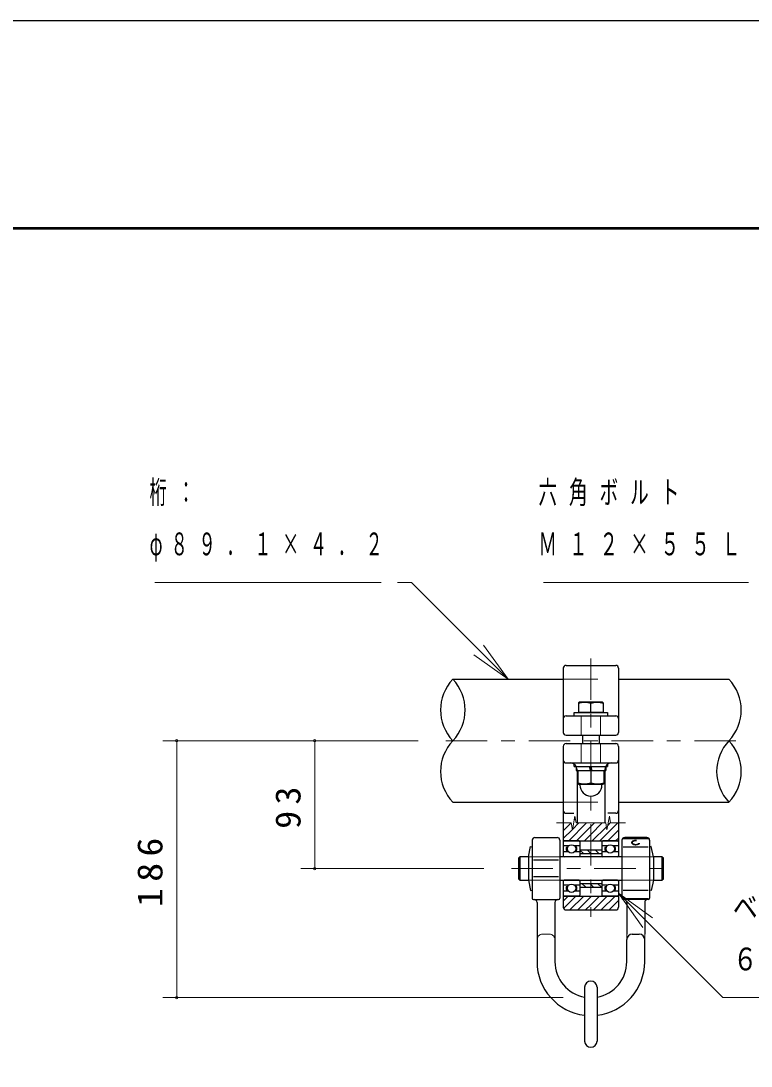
# Model space of a CAD drawing. Units: millimetres on the paper, with parts at other scales. Extents: x 197 to 617, y 140 to 437.
# Drawn here: x 316.3 to 369.2, y 361.2 to 436.9 of the extents above; entities that cross this region are included whole.
import ezdxf

# ---------------------------------------------------------------- set-up
doc = ezdxf.new("R2010")
doc.units = ezdxf.units.MM
doc.linetypes.add('USER1', pattern=[4.5, 2.5, -2])
doc.linetypes.add('USER2', pattern=[6, 3, -1, 1, -1])
for name, color, linetype, lineweight in [('A3図枠', 140, 'Continuous', 50), ('線', 2, 'Continuous', 25), ('補助', 2, 'Continuous', 13)]:
    doc.layers.add(name, color=color, linetype=linetype, lineweight=lineweight)
doc.styles.add('ＭＳ ゴシック', font='')
doc.styles.get('ＭＳ ゴシック').set_extended_font_data('MS Gothic')

# ---------------------------------------------------------------- blocks, each defined once
blk = doc.blocks.new('dimension_origin')
at = {"color": 0, "linetype": 'Continuous', "lineweight": -2}
blk.add_circle((0, 0), 1.25, dxfattribs=at)

msp = doc.modelspace()

# ---------------------------------------------------------------- linework, layer by layer
at = {"layer": 'A3図枠', "color": 7}
msp.add_line((599.181, 421.877), (214.181, 421.877), dxfattribs=at)
at = {"layer": '線', "color": 1, "linetype": 'USER2', "lineweight": 13}
for p, q in [((357.634, 390.735), (357.634, 372.025)), ((368.134, 384.78), (347.134, 384.78)), ((351.884, 375.525), (363.384, 375.525))]:
    msp.add_line(p, q, dxfattribs=at)
at = {"layer": '線', "color": 7}
for p, q in [((355.634, 390.035), (355.634, 385.385)), ((355.834, 390.235), (359.434, 390.235)), ((359.634, 390.035), (359.634, 385.385)), ((347.634, 389.235), (355.634, 389.235)), ((359.634, 389.235), (367.634, 389.235)), ((355.834, 386.585), (359.434, 386.585)), ((355.834, 385.185), (359.434, 385.185)), ((355.834, 384.575), (359.434, 384.575)), ((355.634, 384.375), (355.634, 376.375)), ((359.634, 384.375), (359.634, 376.375)), ((355.834, 383.175), (356.134, 383.175)), ((356.134, 383.175), (359.134, 383.175)), ((359.134, 383.175), (359.434, 383.175)), ((356.634, 382.675), (356.634, 378.825)), ((358.634, 382.675), (358.634, 378.825)), ((347.634, 380.325), (355.634, 380.325)), ((359.634, 380.325), (367.634, 380.325)), ((353.584, 377.775), (355.184, 377.775)), ((361.684, 377.775), (360.084, 377.775)), ((353.108, 376.373), (353.262, 377.111)), ((353.262, 377.111), (353.384, 377.085)), ((353.384, 377.575), (353.384, 373.375)), ((353.384, 377.085), (353.384, 373.966)), ((355.384, 377.575), (355.384, 373.375)), ((359.884, 377.575), (359.884, 373.375)), ((361.884, 377.575), (361.884, 373.375)), ((362.006, 377.111), (361.884, 377.085)), ((361.884, 377.085), (361.884, 373.966)), ((362.16, 376.373), (362.006, 377.111)), ((352.484, 376.375), (352.384, 376.275)), ((352.384, 376.275), (352.384, 374.775)), ((353.108, 376.375), (352.484, 376.375)), ((353.108, 376.373), (353.108, 374.677)), ((362.784, 376.375), (362.16, 376.375)), ((362.16, 376.373), (362.16, 374.677)), ((362.884, 376.275), (362.784, 376.375)), ((362.884, 374.775), (362.884, 376.275)), ((352.384, 374.775), (352.484, 374.675)), ((362.784, 374.675), (362.884, 374.775)), ((352.484, 374.675), (353.108, 374.675)), ((353.108, 374.677), (353.262, 373.94)), ((353.262, 373.94), (353.384, 373.966)), ((355.634, 374.675), (355.634, 372.725)), ((359.634, 374.675), (359.634, 372.725)), ((362.006, 373.94), (361.884, 373.966)), ((362.16, 374.677), (362.006, 373.94)), ((362.16, 374.675), (362.784, 374.675)), ((353.484, 373.275), (355.284, 373.275)), ((361.784, 373.275), (359.984, 373.275)), ((353.734, 373.075), (353.734, 368.775)), ((355.034, 373.075), (355.034, 368.775)), ((355.834, 372.525), (359.434, 372.525)), ((360.234, 373.075), (360.234, 370.775)), ((361.534, 373.075), (361.534, 370.775)), ((360.234, 368.775), (360.234, 370.375)), ((360.634, 370.775), (361.134, 370.775)), ((361.534, 368.775), (361.534, 370.375))]:
    msp.add_line(p, q, dxfattribs=at)
at = {"layer": '線', "color": 4, "linetype": 'USER1', "lineweight": 13}
for p, q in [((355.634, 389.235), (359.634, 389.235)), ((356.934, 386.585), (356.934, 385.185)), ((358.334, 386.585), (358.334, 385.185)), ((356.934, 384.575), (356.934, 383.175)), ((358.334, 384.575), (358.334, 383.175)), ((355.634, 380.325), (359.634, 380.325)), ((355.384, 376.375), (353.108, 376.375)), ((362.16, 376.375), (359.884, 376.375)), ((353.108, 374.675), (355.384, 374.675)), ((359.884, 374.675), (362.16, 374.675)), ((353.734, 368.775), (353.734, 370.375)), ((354.634, 370.775), (354.134, 370.775)), ((355.034, 368.775), (355.034, 370.375)), ((360.234, 370.775), (360.234, 368.775)), ((361.534, 370.775), (361.534, 368.775))]:
    msp.add_line(p, q, dxfattribs=at)
at = {"layer": '線'}
for p, q in [((356.734, 387.535), (356.784, 387.585)), ((358.484, 387.585), (356.784, 387.585)), ((358.534, 387.535), (358.484, 387.585)), ((356.434, 386.835), (358.834, 386.835)), ((356.434, 386.585), (356.434, 386.835)), ((356.734, 387.535), (356.734, 386.835)), ((358.534, 386.835), (356.734, 386.835)), ((357.634, 386.835), (357.634, 387.472)), ((358.534, 387.535), (358.534, 386.835)), ((358.834, 386.835), (358.834, 386.585)), ((356.434, 386.585), (358.834, 386.585)), ((357.034, 385.185), (357.034, 384.575)), ((358.234, 385.185), (358.234, 384.575)), ((356.434, 383.175), (358.834, 383.175)), ((356.434, 382.925), (356.434, 383.175)), ((358.834, 383.175), (358.834, 382.925)), ((356.434, 382.925), (358.834, 382.925)), ((356.559, 382.925), (358.709, 382.925)), ((356.559, 382.925), (356.559, 382.625)), ((356.559, 382.625), (358.709, 382.625)), ((356.684, 382.625), (356.684, 381.654)), ((356.684, 382.625), (358.584, 382.625)), ((357.617, 382.625), (357.537, 382.925)), ((357.634, 382.625), (357.634, 381.739)), ((357.731, 382.625), (357.651, 382.925)), ((358.584, 382.625), (358.584, 381.654)), ((358.709, 382.925), (358.709, 382.625)), ((356.684, 381.654), (356.734, 381.625)), ((356.734, 381.625), (358.534, 381.625)), ((356.834, 381.575), (356.834, 381.625)), ((358.434, 381.575), (358.434, 381.625)), ((358.584, 381.654), (358.534, 381.625)), ((355.834, 379.526), (356.397, 379.526)), ((359.434, 379.526), (358.871, 379.526)), ((355.634, 377.525), (359.634, 377.525)), ((355.634, 377.465), (355.634, 376.375)), ((356.025, 377.167), (355.634, 377.167)), ((356.774, 377.525), (355.694, 377.525)), ((355.874, 377.075), (355.96, 377.075)), ((356.834, 377.167), (356.443, 377.167)), ((356.594, 377.075), (356.508, 377.075)), ((356.834, 377.465), (356.834, 376.375)), ((358.434, 377.465), (358.434, 376.375)), ((358.825, 377.167), (358.434, 377.167)), ((359.574, 377.525), (358.494, 377.525)), ((358.674, 377.075), (358.76, 377.075)), ((359.634, 377.167), (359.243, 377.167)), ((359.394, 377.075), (359.308, 377.075)), ((359.634, 377.465), (359.634, 376.375)), ((359.984, 377.703), (361.784, 377.703)), ((359.984, 377.103), (361.784, 377.103)), ((352.484, 376.375), (352.484, 374.675)), ((355.634, 376.375), (355.384, 376.375)), ((356.025, 376.734), (355.634, 376.734)), ((359.633, 376.375), (355.634, 376.375)), ((356.774, 376.375), (355.694, 376.375)), ((355.874, 376.826), (355.96, 376.826)), ((356.834, 376.734), (356.443, 376.734)), ((356.594, 376.826), (356.508, 376.826)), ((356.834, 376.885), (356.834, 376.375)), ((356.834, 376.885), (358.434, 376.885)), ((356.834, 376.605), (358.434, 376.605)), ((358.434, 376.885), (358.434, 376.375)), ((358.825, 376.734), (358.434, 376.734)), ((359.574, 376.375), (358.494, 376.375)), ((358.674, 376.826), (358.76, 376.826)), ((359.634, 376.734), (359.243, 376.734)), ((359.394, 376.826), (359.308, 376.826)), ((359.884, 376.375), (359.633, 376.375)), ((362.784, 376.375), (362.784, 374.675)), ((355.284, 376.125), (353.484, 376.125)), ((355.284, 374.925), (353.484, 374.925)), ((355.384, 374.675), (355.634, 374.675)), ((355.634, 374.675), (355.634, 373.585)), ((355.634, 374.675), (359.633, 374.675)), ((356.025, 374.317), (355.634, 374.317)), ((356.774, 374.675), (355.694, 374.675)), ((355.874, 374.225), (355.96, 374.225)), ((355.874, 373.976), (355.96, 373.976)), ((356.834, 374.317), (356.443, 374.317)), ((356.594, 374.225), (356.508, 374.225)), ((356.594, 373.976), (356.508, 373.976)), ((356.834, 374.675), (356.834, 374.165)), ((356.834, 374.675), (356.834, 373.585)), ((356.834, 374.445), (358.434, 374.445)), ((356.834, 374.165), (358.434, 374.165)), ((358.434, 374.675), (358.434, 373.585)), ((358.434, 374.675), (358.434, 374.165)), ((358.825, 374.317), (358.434, 374.317)), ((359.574, 374.675), (358.494, 374.675)), ((358.674, 374.225), (358.76, 374.225)), ((358.674, 373.976), (358.76, 373.976)), ((359.634, 374.317), (359.243, 374.317)), ((359.394, 374.225), (359.308, 374.225)), ((359.394, 373.976), (359.308, 373.976)), ((359.633, 374.675), (359.884, 374.675)), ((359.634, 374.675), (359.634, 373.585)), ((356.025, 373.884), (355.634, 373.884)), ((355.634, 373.525), (359.634, 373.525)), ((356.774, 373.525), (355.694, 373.525)), ((356.834, 373.884), (356.443, 373.884)), ((358.825, 373.884), (358.434, 373.884)), ((359.574, 373.525), (358.494, 373.525)), ((359.634, 373.884), (359.243, 373.884)), ((359.984, 373.947), (361.784, 373.947)), ((359.984, 373.347), (361.784, 373.347)), ((357.184, 366.928), (357.184, 363.028)), ((358.084, 366.928), (358.084, 363.028))]:
    msp.add_line(p, q, dxfattribs=at)
at = {"layer": '線', "lineweight": 13}
for p, q in [((356.296, 378.325), (356.472, 379.325)), ((356.472, 379.325), (356.56, 378.825)), ((358.796, 378.325), (358.972, 379.325)), ((358.972, 379.325), (359.06, 378.825)), ((356.208, 378.825), (355.134, 378.825)), ((356.208, 378.825), (356.296, 378.325)), ((357.634, 378.825), (356.56, 378.825)), ((358.708, 378.825), (357.634, 378.825)), ((358.708, 378.825), (358.796, 378.325)), ((360.134, 378.825), (359.06, 378.825))]:
    msp.add_line(p, q, dxfattribs=at)
at = {"layer": '線', "color": 7}
msp.add_lwpolyline([(196.588, 139.92), (616.697, 139.92), (616.697, 436.915), (196.588, 436.915)], close=True, dxfattribs=at)
at = {"layer": '線'}
for points in [[(360.934, 377.551), (360.891, 377.553), (360.847, 377.552), (360.804, 377.548), (360.763, 377.541), (360.725, 377.53), (360.69, 377.518), (360.659, 377.502), (360.632, 377.485), (360.611, 377.466), (360.596, 377.446), (360.587, 377.424), (360.584, 377.403), (360.587, 377.381), (360.597, 377.36), (360.613, 377.339), (360.634, 377.32), (360.661, 377.303), (360.692, 377.288), (360.727, 377.275), (360.766, 377.265), (360.807, 377.258), (360.85, 377.254), (360.894, 377.253), (360.937, 377.256), (360.979, 377.261), (361.019, 377.269), (361.057, 377.281), (361.09, 377.294), (361.12, 377.31), (361.144, 377.329), (361.157, 377.341), (361.167, 377.353)], [(360.934, 377.531), (360.896, 377.533), (360.858, 377.533), (360.82, 377.529), (360.783, 377.523), (360.749, 377.514), (360.718, 377.503), (360.69, 377.49), (360.667, 377.475), (360.648, 377.458), (360.635, 377.44), (360.627, 377.421), (360.624, 377.402), (360.627, 377.383), (360.636, 377.364), (360.65, 377.347), (360.669, 377.33), (360.693, 377.315), (360.721, 377.302), (360.753, 377.291), (360.787, 377.283), (360.824, 377.277), (360.862, 377.274), (360.9, 377.274), (360.938, 377.276), (360.975, 377.281), (361.01, 377.289), (361.042, 377.3), (361.07, 377.313), (361.095, 377.327), (361.115, 377.344), (361.12, 377.348), (361.124, 377.353)]]:
    msp.add_lwpolyline(points, dxfattribs=at)
for centre in [(356.234, 376.95), (359.034, 376.95), (356.234, 374.1), (359.034, 374.1)]:
    msp.add_circle(centre, 0.301, dxfattribs=at)
at = {"layer": '線', "color": 7}
for centre, radius, start, end in [((355.834, 390.035), 0.2, 90, 180), ((359.434, 390.035), 0.2, 0, 90), ((355.834, 386.385), 0.2, 90, 180), ((359.434, 386.385), 0.2, 0, 90), ((355.834, 385.385), 0.2, 180, 270), ((359.434, 385.385), 0.2, 270, 0), ((355.834, 384.375), 0.2, 90, 180), ((359.434, 384.375), 0.2, 0, 90), ((355.834, 383.375), 0.2, 180, 270), ((356.134, 382.675), 0.5, 0, 90), ((359.134, 382.675), 0.5, 90, 180), ((359.434, 383.375), 0.2, 270, 0), ((353.584, 377.575), 0.2, 90, 180), ((355.184, 377.575), 0.2, 0, 90), ((360.084, 377.575), 0.2, 90, 180), ((361.684, 377.575), 0.2, 0, 90), ((353.484, 373.375), 0.1, 180, 270), ((353.534, 373.075), 0.2, 0, 90), ((355.234, 373.075), 0.2, 90, 180), ((355.284, 373.375), 0.1, 270, 0), ((359.984, 373.375), 0.1, 180, 270), ((360.034, 373.075), 0.2, 0, 90), ((361.734, 373.075), 0.2, 90, 180), ((361.784, 373.375), 0.1, 270, 0), ((355.834, 372.725), 0.2, 180, 270), ((359.434, 372.725), 0.2, 270, 0), ((360.634, 370.375), 0.4, 90, 180), ((361.134, 370.375), 0.4, 0, 90), ((357.634, 368.775), 3.9, 180, 263.37419), ((357.634, 368.775), 2.6, 180, 260.03323), ((357.634, 368.775), 2.6, 279.96677, 0), ((357.634, 368.775), 3.9, 276.62581, 0)]:
    msp.add_arc(centre, radius, start, end, dxfattribs=at)
at = {"layer": '線'}
for centre, radius, start, end in [((349.977, 387.008), 3.232, 136.44154, 223.55846), ((345.292, 387.008), 3.232, 316.44154, 43.55846), ((365.292, 387.008), 3.232, 316.44154, 43.55846), ((357.184, 386.324), 1.232, 68.58229, 111.41755), ((358.084, 386.324), 1.232, 68.58243, 111.41757), ((349.977, 382.553), 3.232, 136.44154, 223.55846), ((369.977, 382.553), 3.232, 136.44154, 223.55846), ((365.292, 382.553), 3.232, 316.44154, 43.55846), ((357.159, 383.026), 1.372, 249.74445, 290.25555), ((357.634, 381.575), 0.8, 180, 0), ((358.109, 383.026), 1.372, 249.74445, 290.25555), ((355.834, 379.726), 0.2, 180, 270), ((359.434, 379.726), 0.2, 270, 0), ((355.694, 377.465), 0.06, 90, 180), ((356.148, 376.95), 0.301, 155.52375, 204.47625), ((356.191, 376.95), 0.301, 155.52375, 204.47625), ((356.277, 376.95), 0.301, 335.52375, 24.47625), ((356.32, 376.95), 0.301, 335.52375, 24.47625), ((356.774, 377.465), 0.06, 0, 90), ((358.494, 377.465), 0.06, 90, 180), ((358.948, 376.95), 0.301, 155.52375, 204.47625), ((358.991, 376.95), 0.301, 155.52375, 204.47625), ((359.077, 376.95), 0.301, 335.52375, 24.47625), ((359.12, 376.95), 0.301, 335.52375, 24.47625), ((359.574, 377.465), 0.06, 0, 90), ((355.694, 376.435), 0.06, 180, 270), ((356.774, 376.435), 0.06, 270, 0), ((358.494, 376.435), 0.06, 180, 270), ((359.574, 376.435), 0.06, 270, 0), ((355.694, 374.615), 0.06, 90, 180), ((356.148, 374.1), 0.301, 155.52375, 204.47625), ((356.191, 374.1), 0.301, 155.52375, 204.47625), ((356.277, 374.1), 0.301, 335.52375, 24.47625), ((356.32, 374.1), 0.301, 335.52375, 24.47625), ((356.774, 374.615), 0.06, 0, 90), ((358.494, 374.615), 0.06, 90, 180), ((358.948, 374.1), 0.301, 155.52375, 204.47625), ((358.991, 374.1), 0.301, 155.52375, 204.47625), ((359.077, 374.1), 0.301, 335.52375, 24.47625), ((359.12, 374.1), 0.301, 335.52375, 24.47625), ((359.574, 374.615), 0.06, 0, 90), ((355.694, 373.585), 0.06, 180, 270), ((356.774, 373.585), 0.06, 270, 0), ((358.494, 373.585), 0.06, 180, 270), ((359.574, 373.585), 0.06, 270, 0), ((357.634, 366.928), 0.45, 0, 180), ((357.634, 363.028), 0.45, 180, 0)]:
    msp.add_arc(centre, radius, start, end, dxfattribs=at)
at = {"layer": '線', "color": 4, "linetype": 'USER1', "lineweight": 13}
for centre, start, end in [((354.134, 370.375), 90, 180), ((354.634, 370.375), 0, 90)]:
    msp.add_arc(centre, 0.4, start, end, dxfattribs=at)
at = {"layer": '補助'}
for p, q in [((326.048, 396.235), (342.444, 396.235)), ((344.634, 396.235), (343.634, 396.235)), ((349.513, 391.357), (344.634, 396.235)), ((354.207, 396.235), (369.042, 396.235)), ((349.866, 391.71), (351.634, 389.235)), ((349.159, 391.003), (351.634, 389.235)), ((351.634, 389.235), (349.513, 391.357)), ((345.134, 384.78), (326.634, 384.78)), ((327.634, 366.175), (327.634, 384.78)), ((345.134, 384.78), (336.634, 384.78)), ((337.634, 375.525), (337.634, 384.78)), ((355.634, 378.261), (356.198, 378.825)), ((356.029, 377.525), (357.329, 378.825)), ((356.303, 378.364), (356.764, 378.825)), ((356.424, 379.051), (356.506, 379.133)), ((356.595, 377.525), (357.634, 378.564)), ((357.634, 378.564), (357.895, 378.825)), ((357.634, 377.999), (358.461, 378.825)), ((357.726, 377.525), (358.755, 378.554)), ((358.292, 377.525), (359.592, 378.825)), ((358.854, 378.653), (359.055, 378.854)), ((355.634, 377.696), (356.291, 378.353)), ((357.161, 377.525), (357.634, 377.999)), ((358.858, 377.525), (359.634, 378.302)), ((359.423, 377.525), (359.634, 377.736)), ((357.089, 376.605), (356.834, 376.86)), ((357.634, 376.626), (357.374, 376.885)), ((357.654, 376.605), (357.634, 376.626)), ((358.22, 376.605), (357.94, 376.885)), ((349.884, 375.525), (336.634, 375.525)), ((357.266, 374.165), (356.986, 374.445)), ((357.634, 374.363), (357.552, 374.445)), ((357.832, 374.165), (357.634, 374.363)), ((358.397, 374.165), (358.117, 374.445)), ((355.634, 373.17), (355.989, 373.525)), ((355.659, 372.629), (356.555, 373.525)), ((356.12, 372.525), (357.12, 373.525)), ((356.686, 372.525), (357.634, 373.473)), ((357.634, 373.473), (357.686, 373.525)), ((357.634, 372.908), (358.252, 373.525)), ((357.817, 372.525), (358.817, 373.525)), ((358.383, 372.525), (359.383, 373.525)), ((358.949, 372.525), (359.634, 373.21)), ((359.634, 373.73), (361.755, 371.609)), ((362.109, 371.963), (359.634, 373.73)), ((361.402, 371.255), (359.634, 373.73)), ((357.252, 372.525), (357.634, 372.908)), ((359.556, 372.567), (359.592, 372.603)), ((361.755, 371.609), (367.189, 366.175)), ((355.634, 366.175), (326.634, 366.175)), ((367.189, 366.175), (368.189, 366.175)), ((368.189, 366.175), (382.421, 366.175))]:
    msp.add_line(p, q, dxfattribs=at)

# ---------------------------------------------------------------- block references
at = {"layer": '補助', "xscale": 0.0667, "yscale": 0.0667}
for p, rotation in [((327.634, 384.78), 270), ((337.634, 384.78), 270), ((337.634, 375.525), 90), ((327.634, 366.175), 90)]:
    msp.add_blockref('dimension_origin', p, dxfattribs=dict(at, rotation=rotation))

# ---------------------------------------------------------------- texts
at = {"layer": '補助', "char_height": 1.65, "attachment_point": 1, "style": 'ＭＳ ゴシック'}
for s, insert in [('\\T1.63;\\W0.55;桁：', (325.673, 403.61)), ('\\T1.64;\\W0.6;六角ボルト', (353.832, 403.61)), ('\\T1.63;\\W0.55;φ８９．１×４．２', (325.673, 399.86)), ('\\T1.64;\\W0.6;Ｍ１２×５５Ｌ', (353.832, 399.86)), ('\\T1.47;\\W0.8;ベアリング', (367.914, 373.55)), ('\\T1.47;\\W0.8;６２０３Ｚ', (367.914, 369.8))]:
    msp.add_mtext(s, dxfattribs=dict(at, insert=insert))
at = {"layer": '補助', "char_height": 1.833, "attachment_point": 8, "rotation": 90, "style": 'ＭＳ ゴシック'}
for s, insert in [('\\T1.34;\\W1.05;93', (336.634, 380.153)), ('\\T1.33;\\W1.1;186', (326.634, 375.478))]:
    msp.add_mtext(s, dxfattribs=dict(at, insert=insert))

doc.saveas('drawing.dxf')
